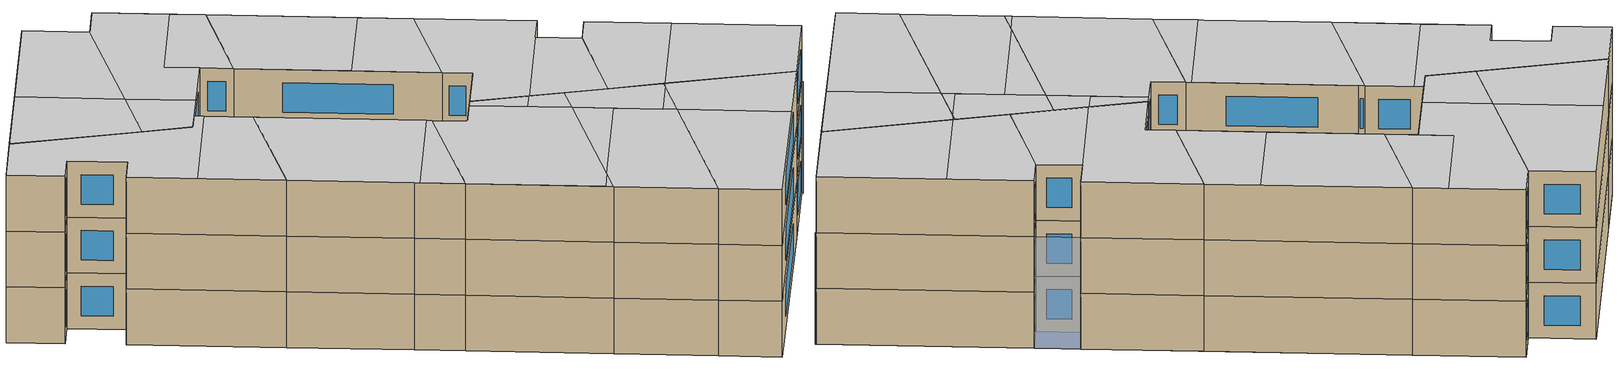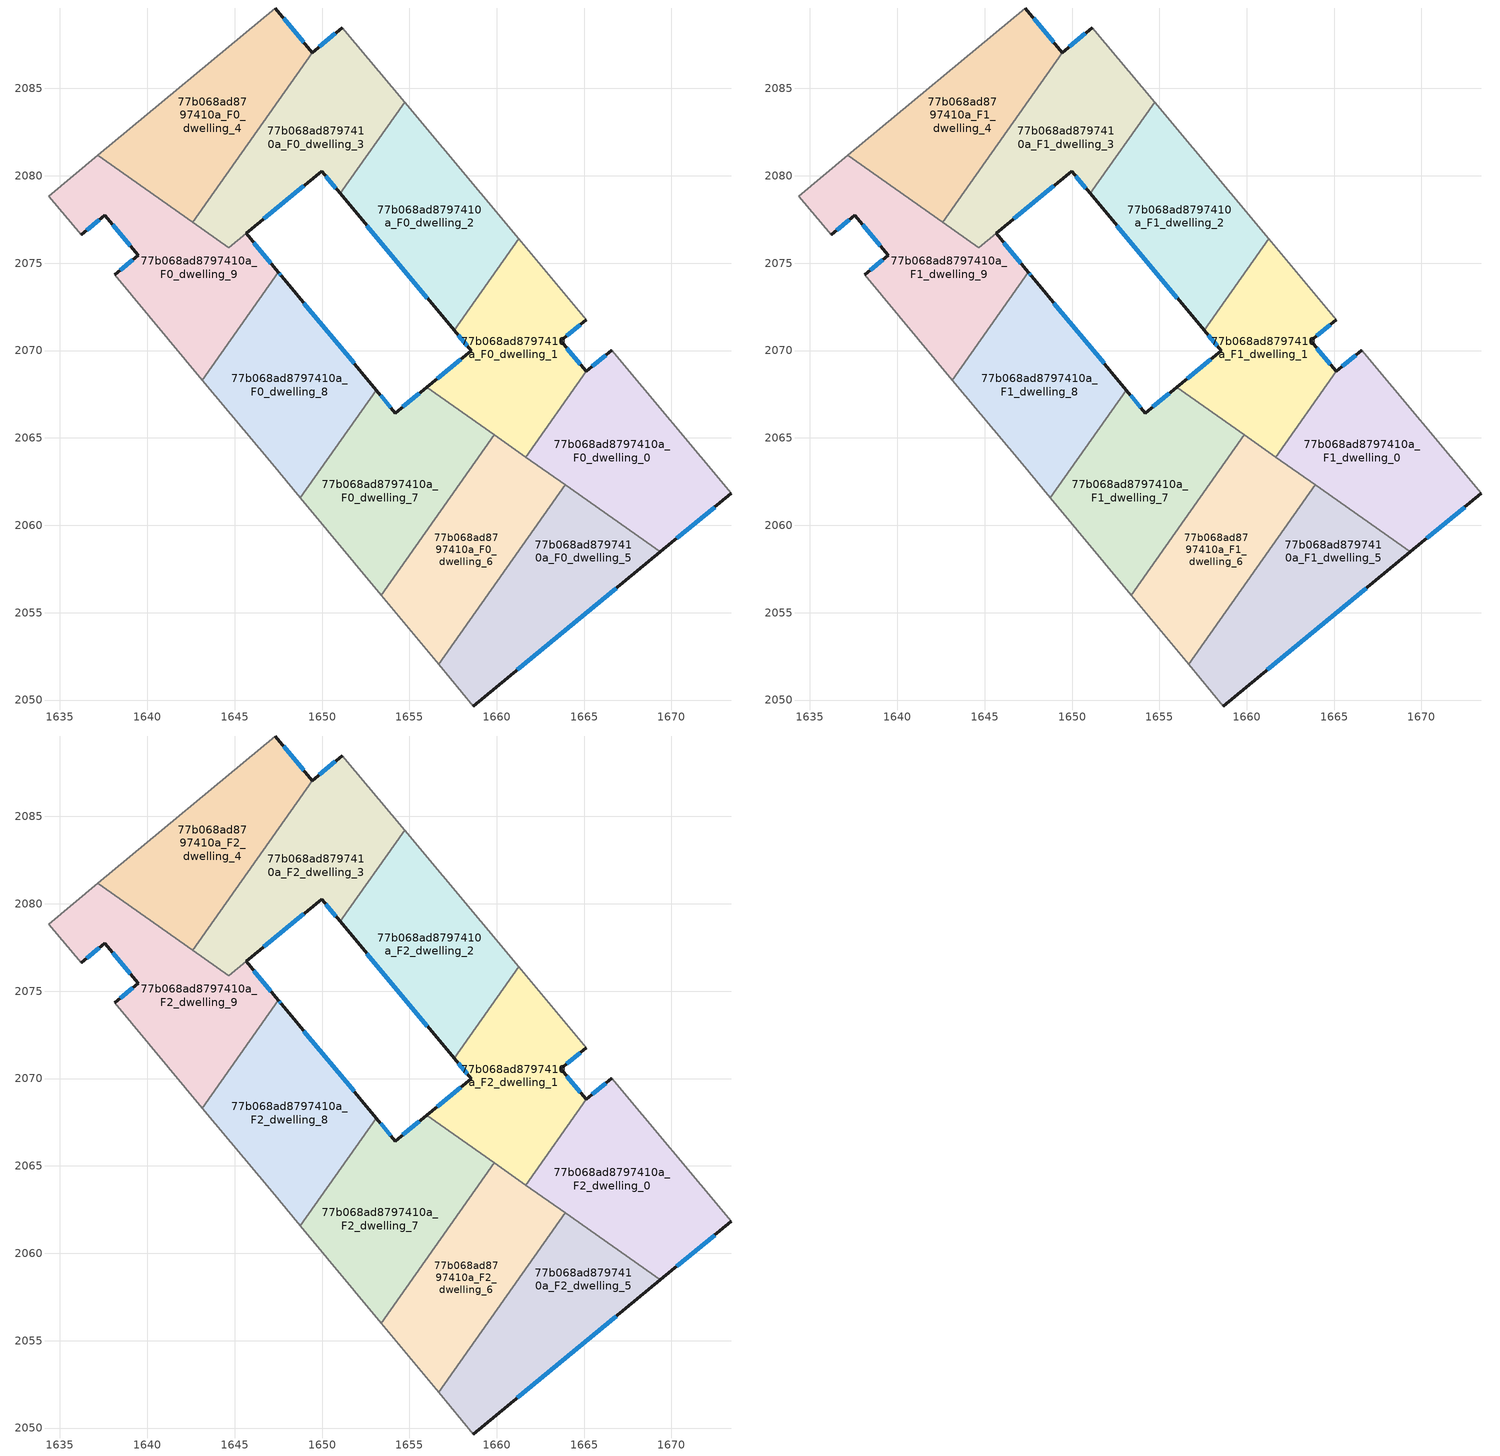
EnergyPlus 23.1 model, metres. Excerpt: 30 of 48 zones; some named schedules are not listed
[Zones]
77b068ad8797410a_F0_dwelling_0
 floor ground (EU_floor_Construction): 1666.59,2070.02 1673.42,2061.83 1669.35,2058.47 1661.66,2063.9 1665.12,2068.8 z0
 wall outside (EU_wall_Construction): 1666.59,2070.02 1665.12,2068.8 / 1669.35,2058.47 1673.42,2061.83 z0:3
 wall to 77b068ad8797410a_F0_dwelling_1 (EU_wall_Construction): 1665.12,2068.8 1661.66,2063.9 z0:3
 wall adiabatic (EU_wall_Construction): 1673.42,2061.83 1666.59,2070.02 z0:3
 wall to 77b068ad8797410a_F0_dwelling_5 (EU_wall_Construction): 1663.91,2062.31 1669.35,2058.47 z0:3
 wall to 77b068ad8797410a_F0_dwelling_6 (EU_wall_Construction): 1661.66,2063.9 1663.91,2062.31 z0:3
 window (EU_Window_Construction): 1666.25,2069.73 1665.47,2069.09 / 1670.31,2059.26 1672.47,2061.04 z0.7:2.3
77b068ad8797410a_F0_dwelling_1
 floor ground (EU_floor_Construction): 1661.26,2076.39 1665.13,2071.77 1663.66,2070.55 1665.12,2068.8 1661.66,2063.9 1655.99,2067.9 1658.53,2070 1657.57,2071.15 z0
 wall outside (EU_wall_Construction): 1657.57,2071.15 1658.53,2070 1655.99,2067.9 / 1665.12,2068.8 1663.66,2070.55 1665.13,2071.77 z0:3
 wall to 77b068ad8797410a_F0_dwelling_2 (EU_wall_Construction): 1661.26,2076.39 1657.57,2071.15 z0:3
 wall adiabatic (EU_wall_Construction): 1665.13,2071.77 1661.26,2076.39 z0:3
 wall to 77b068ad8797410a_F0_dwelling_7 (EU_wall_Construction): 1655.99,2067.9 1659.86,2065.17 z0:3
 wall to 77b068ad8797410a_F0_dwelling_6 (EU_wall_Construction): 1659.86,2065.17 1661.66,2063.9 z0:3
 window (EU_Window_Construction): 1657.93,2069.51 1656.58,2068.39 / 1657.79,2070.88 1658.3,2070.27 / 1664,2070.84 1664.78,2071.48 / 1664.78,2069.21 1664,2070.14 z0.7:2.3
77b068ad8797410a_F0_dwelling_2
 floor ground (EU_floor_Construction): 1654.73,2084.22 1661.26,2076.39 1657.57,2071.15 1651.04,2078.99 z0
 wall outside (EU_wall_Construction): 1651.04,2078.99 1657.57,2071.15 z0:3
 wall to 77b068ad8797410a_F0_dwelling_3 (EU_wall_Construction): 1654.73,2084.22 1651.04,2078.99 z0:3
 wall adiabatic (EU_wall_Construction): 1661.26,2076.39 1654.73,2084.22 z0:3
 window (EU_Window_Construction): 1652.57,2077.15 1656.03,2072.99 z0.7:2.3
77b068ad8797410a_F0_dwelling_3
 floor ground (EU_floor_Construction): 1651.16,2088.49 1654.73,2084.22 1651.04,2078.99 1649.97,2080.28 1644.67,2075.89 1642.6,2077.35 1649.45,2087.05 z0
 wall outside (EU_wall_Construction): 1651.16,2088.49 1649.45,2087.05 / 1645.66,2076.71 1649.97,2080.28 1651.04,2078.99 z0:3
 wall to 77b068ad8797410a_F0_dwelling_4 (EU_wall_Construction): 1649.45,2087.05 1642.6,2077.35 z0:3
 wall adiabatic (EU_wall_Construction): 1654.73,2084.22 1651.16,2088.49 z0:3
 wall to 77b068ad8797410a_F0_dwelling_9 (EU_wall_Construction): 1644.67,2075.89 1645.65,2076.7 / 1642.6,2077.35 1644.66,2075.89 z0:3
 window (EU_Window_Construction): 1650.76,2088.15 1649.85,2087.39 / 1650.22,2079.97 1650.79,2079.29 / 1646.67,2077.54 1648.96,2079.44 z0.7:2.3
77b068ad8797410a_F0_dwelling_4
 floor ground (EU_floor_Construction): 1647.31,2089.6 1649.45,2087.05 1642.6,2077.35 1637.17,2081.18 z0
 wall outside (EU_wall_Construction): 1649.45,2087.05 1647.31,2089.6 z0:3
 wall adiabatic (EU_wall_Construction): 1647.31,2089.6 1637.17,2081.18 z0:3
 wall to 77b068ad8797410a_F0_dwelling_9 (EU_wall_Construction): 1637.17,2081.18 1642.6,2077.35 z0:3
 window (EU_Window_Construction): 1648.95,2087.65 1647.81,2089 z0.7:2.3
77b068ad8797410a_F0_dwelling_5
 floor ground (EU_floor_Construction): 1669.35,2058.47 1658.66,2049.66 1656.67,2052.05 1663.91,2062.31 z0
 wall outside (EU_wall_Construction): 1658.66,2049.66 1669.35,2058.47 z0:3
 wall to 77b068ad8797410a_F0_dwelling_6 (EU_wall_Construction): 1663.91,2062.31 1656.67,2052.05 z0:3
 wall adiabatic (EU_wall_Construction): 1656.67,2052.05 1658.66,2049.66 z0:3
 window (EU_Window_Construction): 1661.17,2051.73 1666.84,2056.4 z0.7:2.3
77b068ad8797410a_F0_dwelling_6
 floor ground (EU_floor_Construction): 1663.91,2062.31 1656.67,2052.05 1653.39,2056 1659.86,2065.17 z0
 wall to 77b068ad8797410a_F0_dwelling_7 (EU_wall_Construction): 1659.86,2065.17 1653.39,2056 z0:3
 wall adiabatic (EU_wall_Construction): 1653.39,2056 1656.67,2052.05 z0:3
77b068ad8797410a_F0_dwelling_7
 floor ground (EU_floor_Construction): 1659.86,2065.17 1653.39,2056 1648.76,2061.58 1653.11,2067.74 1654.2,2066.42 1655.99,2067.9 z0
 wall outside (EU_wall_Construction): 1655.99,2067.9 1654.2,2066.42 1653.11,2067.74 z0:3
 wall adiabatic (EU_wall_Construction): 1648.76,2061.58 1653.39,2056 z0:3
 wall to 77b068ad8797410a_F0_dwelling_8 (EU_wall_Construction): 1653.11,2067.74 1648.76,2061.58 z0:3
 window (EU_Window_Construction): 1653.95,2066.73 1653.37,2067.43 / 1655.57,2067.55 1654.62,2066.77 z0.7:2.3
77b068ad8797410a_F0_dwelling_8
 floor ground (EU_floor_Construction): 1647.69,2074.25 1653.11,2067.74 1648.76,2061.58 1647.16,2063.51 1643.15,2068.31 1647.51,2074.47 z0
 wall outside (EU_wall_Construction): 1653.11,2067.74 1647.69,2074.25 1647.51,2074.47 z0:3
 wall to 77b068ad8797410a_F0_dwelling_9 (EU_wall_Construction): 1647.51,2074.47 1643.15,2068.31 z0:3
 wall adiabatic (EU_wall_Construction): 1643.15,2068.31 1647.16,2063.51 1648.76,2061.58 z0:3
 window (EU_Window_Construction): 1647.65,2074.3 1647.55,2074.42 / 1651.84,2069.27 1648.97,2072.72 z0.7:2.3
77b068ad8797410a_F0_dwelling_9
 floor ground (EU_floor_Construction): 1645.65,2076.7 1647.51,2074.47 1643.15,2068.31 1638.12,2074.33 1639.47,2075.45 1637.56,2077.74 1636.22,2076.61 1634.36,2078.84 1637.17,2081.18 1644.67,2075.89 z0
 wall outside (EU_wall_Construction): 1636.22,2076.61 1637.56,2077.74 1639.47,2075.45 1638.12,2074.33 / 1647.51,2074.47 1645.65,2076.7 z0:3
 wall adiabatic (EU_wall_Construction): 1638.12,2074.33 1643.15,2068.31 / 1637.17,2081.18 1634.36,2078.84 1636.22,2076.61 z0:3
 window (EU_Window_Construction): 1639.15,2075.19 1638.44,2074.59 / 1638.01,2077.2 1639.02,2075.99 / 1636.53,2076.88 1637.25,2077.47 / 1647.07,2075 1646.09,2076.18 z0.7:2.3
77b068ad8797410a_F1_dwelling_0
 floor to 77b068ad8797410a_F0_dwelling_0 (EU_floor_Construction): 1666.59,2070.02 1673.42,2061.83 1669.35,2058.47 1661.66,2063.9 1665.12,2068.8 z3
 wall outside (EU_wall_Construction): 1666.59,2070.02 1665.12,2068.8 / 1669.35,2058.47 1673.42,2061.83 z3:6
 wall to 77b068ad8797410a_F1_dwelling_1 (EU_wall_Construction): 1665.12,2068.8 1661.66,2063.9 z3:6
 wall adiabatic (EU_wall_Construction): 1673.42,2061.83 1666.59,2070.02 z3:6
 wall to 77b068ad8797410a_F1_dwelling_5 (EU_wall_Construction): 1663.91,2062.31 1669.35,2058.47 z3:6
 wall to 77b068ad8797410a_F1_dwelling_6 (EU_wall_Construction): 1661.66,2063.9 1663.91,2062.31 z3:6
 window (EU_Window_Construction): 1666.25,2069.73 1665.47,2069.09 / 1670.31,2059.26 1672.47,2061.04 z3.7:5.3
77b068ad8797410a_F1_dwelling_1
 floor to 77b068ad8797410a_F0_dwelling_1 (EU_floor_Construction): 1661.26,2076.39 1665.13,2071.77 1663.66,2070.55 1665.12,2068.8 1661.66,2063.9 1655.99,2067.9 1658.53,2070 1657.57,2071.15 z3
 wall outside (EU_wall_Construction): 1657.57,2071.15 1658.53,2070 1655.99,2067.9 / 1665.12,2068.8 1663.66,2070.55 1665.13,2071.77 z3:6
 wall to 77b068ad8797410a_F1_dwelling_2 (EU_wall_Construction): 1661.26,2076.39 1657.57,2071.15 z3:6
 wall adiabatic (EU_wall_Construction): 1665.13,2071.77 1661.26,2076.39 z3:6
 wall to 77b068ad8797410a_F1_dwelling_7 (EU_wall_Construction): 1655.99,2067.9 1659.86,2065.17 z3:6
 wall to 77b068ad8797410a_F1_dwelling_6 (EU_wall_Construction): 1659.86,2065.17 1661.66,2063.9 z3:6
 window (EU_Window_Construction): 1657.93,2069.51 1656.58,2068.39 / 1657.79,2070.88 1658.3,2070.27 / 1664,2070.84 1664.78,2071.48 / 1664.78,2069.21 1664,2070.14 z3.7:5.3
77b068ad8797410a_F1_dwelling_2
 floor to 77b068ad8797410a_F0_dwelling_2 (EU_floor_Construction): 1654.73,2084.22 1661.26,2076.39 1657.57,2071.15 1651.04,2078.99 z3
 wall outside (EU_wall_Construction): 1651.04,2078.99 1657.57,2071.15 z3:6
 wall to 77b068ad8797410a_F1_dwelling_3 (EU_wall_Construction): 1654.73,2084.22 1651.04,2078.99 z3:6
 wall adiabatic (EU_wall_Construction): 1661.26,2076.39 1654.73,2084.22 z3:6
 window (EU_Window_Construction): 1652.57,2077.15 1656.03,2072.99 z3.7:5.3
77b068ad8797410a_F1_dwelling_3
 floor to 77b068ad8797410a_F0_dwelling_3 (EU_floor_Construction): 1651.16,2088.49 1654.73,2084.22 1651.04,2078.99 1649.97,2080.28 1644.66,2075.89 1642.6,2077.35 1649.45,2087.05 z3
 wall outside (EU_wall_Construction): 1651.16,2088.49 1649.45,2087.05 / 1645.66,2076.71 1649.97,2080.28 1651.04,2078.99 z3:6
 wall to 77b068ad8797410a_F1_dwelling_4 (EU_wall_Construction): 1649.45,2087.05 1642.6,2077.35 z3:6
 wall adiabatic (EU_wall_Construction): 1654.73,2084.22 1651.16,2088.49 z3:6
 wall to 77b068ad8797410a_F1_dwelling_9 (EU_wall_Construction): 1644.67,2075.89 1645.65,2076.7 / 1642.6,2077.35 1644.66,2075.89 z3:6
 window (EU_Window_Construction): 1650.76,2088.15 1649.85,2087.39 / 1650.22,2079.97 1650.79,2079.29 / 1646.67,2077.54 1648.96,2079.44 z3.7:5.3
77b068ad8797410a_F1_dwelling_4
 floor to 77b068ad8797410a_F0_dwelling_4 (EU_floor_Construction): 1647.31,2089.6 1649.45,2087.05 1642.6,2077.35 1637.17,2081.18 z3
 wall outside (EU_wall_Construction): 1649.45,2087.05 1647.31,2089.6 z3:6
 wall adiabatic (EU_wall_Construction): 1647.31,2089.6 1637.17,2081.18 z3:6
 wall to 77b068ad8797410a_F1_dwelling_9 (EU_wall_Construction): 1637.17,2081.18 1642.6,2077.35 z3:6
 window (EU_Window_Construction): 1648.95,2087.65 1647.81,2089 z3.7:5.3
77b068ad8797410a_F1_dwelling_5
 floor to 77b068ad8797410a_F0_dwelling_5 (EU_floor_Construction): 1669.35,2058.47 1658.66,2049.66 1656.67,2052.05 1663.91,2062.31 z3
 wall outside (EU_wall_Construction): 1658.66,2049.66 1669.35,2058.47 z3:6
 wall to 77b068ad8797410a_F1_dwelling_6 (EU_wall_Construction): 1663.91,2062.31 1656.67,2052.05 z3:6
 wall adiabatic (EU_wall_Construction): 1656.67,2052.05 1658.66,2049.66 z3:6
 window (EU_Window_Construction): 1661.17,2051.73 1666.84,2056.4 z3.7:5.3
77b068ad8797410a_F1_dwelling_6
 floor to 77b068ad8797410a_F0_dwelling_6 (EU_floor_Construction): 1663.91,2062.31 1656.67,2052.05 1653.39,2056 1659.86,2065.17 z3
 wall to 77b068ad8797410a_F1_dwelling_7 (EU_wall_Construction): 1659.86,2065.17 1653.39,2056 z3:6
 wall adiabatic (EU_wall_Construction): 1653.39,2056 1656.67,2052.05 z3:6
77b068ad8797410a_F1_dwelling_7
 floor to 77b068ad8797410a_F0_dwelling_7 (EU_floor_Construction): 1659.86,2065.17 1653.39,2056 1648.76,2061.58 1653.11,2067.74 1654.2,2066.42 1655.99,2067.9 z3
 wall outside (EU_wall_Construction): 1655.99,2067.9 1654.2,2066.42 1653.11,2067.74 z3:6
 wall adiabatic (EU_wall_Construction): 1648.76,2061.58 1653.39,2056 z3:6
 wall to 77b068ad8797410a_F1_dwelling_8 (EU_wall_Construction): 1653.11,2067.74 1648.76,2061.58 z3:6
 window (EU_Window_Construction): 1653.95,2066.73 1653.37,2067.43 / 1655.57,2067.55 1654.62,2066.77 z3.7:5.3
77b068ad8797410a_F1_dwelling_8
 floor to 77b068ad8797410a_F0_dwelling_8 (EU_floor_Construction): 1647.69,2074.25 1653.11,2067.74 1648.76,2061.58 1647.16,2063.51 1643.15,2068.31 1647.51,2074.47 z3
 wall outside (EU_wall_Construction): 1653.11,2067.74 1647.69,2074.25 1647.51,2074.47 z3:6
 wall to 77b068ad8797410a_F1_dwelling_9 (EU_wall_Construction): 1647.51,2074.47 1643.15,2068.31 z3:6
 wall adiabatic (EU_wall_Construction): 1643.15,2068.31 1647.16,2063.51 1648.76,2061.58 z3:6
 window (EU_Window_Construction): 1647.65,2074.3 1647.55,2074.42 / 1651.84,2069.27 1648.97,2072.72 z3.7:5.3
77b068ad8797410a_F1_dwelling_9
 floor to 77b068ad8797410a_F0_dwelling_9 (EU_floor_Construction): 1645.65,2076.7 1647.51,2074.47 1643.15,2068.31 1638.12,2074.33 1639.47,2075.45 1637.56,2077.74 1636.22,2076.61 1634.36,2078.84 1637.17,2081.18 1644.67,2075.89 z3
 wall outside (EU_wall_Construction): 1636.22,2076.61 1637.56,2077.74 1639.47,2075.45 1638.12,2074.33 / 1647.51,2074.47 1645.65,2076.7 z3:6
 wall adiabatic (EU_wall_Construction): 1638.12,2074.33 1643.15,2068.31 / 1637.17,2081.18 1634.36,2078.84 1636.22,2076.61 z3:6
 window (EU_Window_Construction): 1639.15,2075.19 1638.44,2074.59 / 1638.01,2077.2 1639.02,2075.99 / 1636.53,2076.88 1637.25,2077.47 / 1647.07,2075 1646.09,2076.18 z3.7:5.3
77b068ad8797410a_F2_dwelling_0
 floor to 77b068ad8797410a_F1_dwelling_0 (EU_floor_Construction): 1666.59,2070.02 1673.42,2061.83 1669.35,2058.47 1661.66,2063.9 1665.12,2068.8 z6
 wall outside (EU_wall_Construction): 1666.59,2070.02 1665.12,2068.8 / 1669.35,2058.47 1673.42,2061.83 z6:9
 wall to 77b068ad8797410a_F2_dwelling_1 (EU_wall_Construction): 1665.12,2068.8 1661.66,2063.9 z6:9
 wall adiabatic (EU_wall_Construction): 1673.42,2061.83 1666.59,2070.02 z6:9
 wall to 77b068ad8797410a_F2_dwelling_5 (EU_wall_Construction): 1663.91,2062.31 1669.35,2058.47 z6:9
 wall to 77b068ad8797410a_F2_dwelling_6 (EU_wall_Construction): 1661.66,2063.9 1663.91,2062.31 z6:9
 window (EU_Window_Construction): 1666.25,2069.73 1665.47,2069.09 / 1670.31,2059.26 1672.47,2061.04 z6.7:8.3
 ceiling to 77b068ad8797410a_F3_dwelling_0 (EU_floor_Construction): 1673.42,2061.83 1669.34,2066.72 1663.99,2062.26 1669.35,2058.47 z9
 ceiling to 77b068ad8797410a_F3_dwelling_1 (EU_floor_Construction): 1669.34,2066.72 1666.59,2070.02 1665.12,2068.8 1661.66,2063.9 1663.99,2062.26 z9
77b068ad8797410a_F2_dwelling_1
 floor to 77b068ad8797410a_F1_dwelling_1 (EU_floor_Construction): 1661.26,2076.39 1665.13,2071.77 1663.66,2070.55 1665.12,2068.8 1661.66,2063.9 1655.99,2067.9 1658.53,2070 1657.57,2071.15 z6
 wall outside (EU_wall_Construction): 1657.57,2071.15 1658.53,2070 1655.99,2067.9 / 1665.12,2068.8 1663.66,2070.55 1665.13,2071.77 z6:9
 wall to 77b068ad8797410a_F2_dwelling_2 (EU_wall_Construction): 1661.26,2076.39 1657.57,2071.15 z6:9
 wall adiabatic (EU_wall_Construction): 1665.13,2071.77 1661.26,2076.39 z6:9
 wall to 77b068ad8797410a_F2_dwelling_7 (EU_wall_Construction): 1655.99,2067.9 1659.86,2065.17 z6:9
 wall to 77b068ad8797410a_F2_dwelling_6 (EU_wall_Construction): 1659.86,2065.17 1661.66,2063.9 z6:9
 window (EU_Window_Construction): 1657.93,2069.51 1656.58,2068.39 / 1657.79,2070.88 1658.3,2070.27 / 1664,2070.84 1664.78,2071.48 / 1664.78,2069.21 1664,2070.14 z6.7:8.3
 ceiling to 77b068ad8797410a_F3_dwelling_2 (EU_floor_Construction): 1663.66,2070.55 1665.13,2071.77 1661.26,2076.39 1657.57,2071.15 1658.53,2070 1655.99,2067.9 1658.42,2066.19 z9
 ceiling to 77b068ad8797410a_F3_dwelling_1 (EU_floor_Construction): 1661.66,2063.9 1665.12,2068.8 1663.66,2070.55 1658.42,2066.19 z9
77b068ad8797410a_F2_dwelling_2
 floor to 77b068ad8797410a_F1_dwelling_2 (EU_floor_Construction): 1654.73,2084.22 1661.26,2076.39 1657.57,2071.15 1651.04,2078.99 z6
 wall outside (EU_wall_Construction): 1651.04,2078.99 1657.57,2071.15 z6:9
 wall to 77b068ad8797410a_F2_dwelling_3 (EU_wall_Construction): 1654.73,2084.22 1651.04,2078.99 z6:9
 wall adiabatic (EU_wall_Construction): 1661.26,2076.39 1654.73,2084.22 z6:9
 window (EU_Window_Construction): 1652.57,2077.15 1656.03,2072.99 z6.7:8.3
 ceiling adiabatic (EU_roof_Construction): 1659.48,2078.53 1654.73,2084.22 1651.04,2078.99 1654.73,2074.57 z9
 ceiling to 77b068ad8797410a_F3_dwelling_2 (EU_floor_Construction): 1657.57,2071.15 1661.26,2076.39 1659.48,2078.53 1654.73,2074.57 z9
77b068ad8797410a_F2_dwelling_3
 floor to 77b068ad8797410a_F1_dwelling_3 (EU_floor_Construction): 1651.16,2088.49 1654.73,2084.22 1651.04,2078.99 1649.97,2080.28 1644.66,2075.89 1642.6,2077.35 1649.45,2087.05 z6
 wall outside (EU_wall_Construction): 1651.16,2088.49 1649.45,2087.05 / 1645.66,2076.71 1649.97,2080.28 1651.04,2078.99 z6:9
 wall to 77b068ad8797410a_F2_dwelling_4 (EU_wall_Construction): 1649.45,2087.05 1642.6,2077.35 z6:9
 wall adiabatic (EU_wall_Construction): 1654.73,2084.22 1651.16,2088.49 z6:9
 wall to 77b068ad8797410a_F2_dwelling_9 (EU_wall_Construction): 1644.67,2075.89 1645.65,2076.7 / 1642.6,2077.35 1644.66,2075.89 z6:9
 window (EU_Window_Construction): 1650.76,2088.15 1649.85,2087.39 / 1650.22,2079.97 1650.79,2079.29 / 1646.67,2077.54 1648.96,2079.44 z6.7:8.3
 ceiling to 77b068ad8797410a_F3_dwelling_4 (EU_floor_Construction): 1649.97,2080.28 1648.85,2081.62 1653.59,2085.58 1651.16,2088.49 1649.45,2087.05 1644.84,2080.52 1647.06,2077.87 z9
 ceiling adiabatic (EU_roof_Construction): 1651.04,2078.99 1654.73,2084.22 1653.6,2085.57 1648.85,2081.62 z9
 ceiling to 77b068ad8797410a_F3_dwelling_8 (EU_floor_Construction): 1647.06,2077.87 1644.84,2080.52 1642.6,2077.35 1644.66,2075.89 z9
77b068ad8797410a_F2_dwelling_4
 floor to 77b068ad8797410a_F1_dwelling_4 (EU_floor_Construction): 1647.31,2089.6 1649.45,2087.05 1642.6,2077.35 1637.17,2081.18 z6
 wall outside (EU_wall_Construction): 1649.45,2087.05 1647.31,2089.6 z6:9
 wall adiabatic (EU_wall_Construction): 1647.31,2089.6 1637.17,2081.18 z6:9
 wall to 77b068ad8797410a_F2_dwelling_9 (EU_wall_Construction): 1637.17,2081.18 1642.6,2077.35 z6:9
 window (EU_Window_Construction): 1648.95,2087.65 1647.81,2089 z6.7:8.3
 ceiling to 77b068ad8797410a_F3_dwelling_8 (EU_floor_Construction): 1642.6,2077.35 1644.84,2080.52 1641.38,2084.68 1637.17,2081.18 z9
 ceiling to 77b068ad8797410a_F3_dwelling_4 (EU_floor_Construction): 1644.84,2080.52 1649.45,2087.05 1647.31,2089.6 1641.38,2084.68 z9
77b068ad8797410a_F2_dwelling_5
 floor to 77b068ad8797410a_F1_dwelling_5 (EU_floor_Construction): 1669.35,2058.47 1658.66,2049.66 1656.67,2052.05 1663.91,2062.31 z6
 wall outside (EU_wall_Construction): 1658.66,2049.66 1669.35,2058.47 z6:9
 wall to 77b068ad8797410a_F2_dwelling_6 (EU_wall_Construction): 1663.91,2062.31 1656.67,2052.05 z6:9
 wall adiabatic (EU_wall_Construction): 1656.67,2052.05 1658.66,2049.66 z6:9
 window (EU_Window_Construction): 1661.17,2051.73 1666.84,2056.4 z6.7:8.3
 ceiling to 77b068ad8797410a_F3_dwelling_5 (EU_floor_Construction): 1665.71,2055.47 1662.12,2059.78 1656.67,2052.06 1658.66,2049.66 z9
 ceiling to 77b068ad8797410a_F3_dwelling_0 (EU_floor_Construction): 1669.35,2058.47 1663.99,2062.26 1663.7,2062.02 1662.12,2059.78 1665.71,2055.47 z9
 ceiling to 77b068ad8797410a_F3_dwelling_1 (EU_floor_Construction): 1663.99,2062.26 1663.91,2062.31 1663.7,2062.02 z9
77b068ad8797410a_F2_dwelling_6
 floor to 77b068ad8797410a_F1_dwelling_6 (EU_floor_Construction): 1663.91,2062.31 1656.67,2052.05 1653.39,2056 1659.86,2065.17 z6
 wall to 77b068ad8797410a_F2_dwelling_7 (EU_wall_Construction): 1659.86,2065.17 1653.39,2056 z6:9
 wall adiabatic (EU_wall_Construction): 1653.39,2056 1656.67,2052.05 z6:9
 ceiling to 77b068ad8797410a_F3_dwelling_1 (EU_floor_Construction): 1663.7,2062.02 1663.91,2062.31 1659.86,2065.17 1658.84,2063.72 1661.67,2060.33 z9
 ceiling to 77b068ad8797410a_F3_dwelling_5 (EU_floor_Construction): 1656.67,2052.06 1662.12,2059.78 1660.14,2062.16 1654.3,2057.29 1653.39,2056 z9
 ceiling to 77b068ad8797410a_F3_dwelling_6 (EU_floor_Construction): 1660.14,2062.16 1658.84,2063.72 1654.3,2057.29 z9
 ceiling to 77b068ad8797410a_F3_dwelling_0 (EU_floor_Construction): 1662.12,2059.78 1663.7,2062.02 1661.67,2060.33 z9
77b068ad8797410a_F2_dwelling_7
 floor to 77b068ad8797410a_F1_dwelling_7 (EU_floor_Construction): 1659.86,2065.17 1653.39,2056 1648.76,2061.58 1653.11,2067.74 1654.2,2066.42 1655.99,2067.9 z6
 wall outside (EU_wall_Construction): 1655.99,2067.9 1654.2,2066.42 1653.11,2067.74 z6:9
 wall adiabatic (EU_wall_Construction): 1648.76,2061.58 1653.39,2056 z6:9
 wall to 77b068ad8797410a_F2_dwelling_8 (EU_wall_Construction): 1653.11,2067.74 1648.76,2061.58 z6:9
 window (EU_Window_Construction): 1653.95,2066.73 1653.37,2067.43 / 1655.57,2067.55 1654.62,2066.77 z6.7:8.3
 ceiling to 77b068ad8797410a_F3_dwelling_6 (EU_floor_Construction): 1654.3,2057.29 1658.84,2063.72 1655.62,2067.59 1654.2,2066.42 1653.11,2067.74 1648.76,2061.58 1653.13,2056.32 z9
 ceiling to 77b068ad8797410a_F3_dwelling_5 (EU_floor_Construction): 1653.39,2056 1654.3,2057.29 1653.13,2056.32 z9
 ceiling to 77b068ad8797410a_F3_dwelling_1 (EU_floor_Construction): 1658.84,2063.72 1659.86,2065.17 1658.42,2066.19 1657.46,2065.38 z9
 ceiling adiabatic (EU_roof_Construction): 1658.42,2066.19 1655.99,2067.9 1654.2,2066.42 1655.62,2067.59 1657.46,2065.38 z9
77b068ad8797410a_F2_dwelling_8
 floor to 77b068ad8797410a_F1_dwelling_8 (EU_floor_Construction): 1647.69,2074.25 1653.11,2067.74 1648.76,2061.58 1647.16,2063.51 1643.15,2068.31 1647.51,2074.47 z6
 wall outside (EU_wall_Construction): 1653.11,2067.74 1647.69,2074.25 1647.51,2074.47 z6:9
 wall to 77b068ad8797410a_F2_dwelling_9 (EU_wall_Construction): 1647.51,2074.47 1643.15,2068.31 z6:9
 wall adiabatic (EU_wall_Construction): 1643.15,2068.31 1647.16,2063.51 1648.76,2061.58 z6:9
 window (EU_Window_Construction): 1647.65,2074.3 1647.55,2074.42 / 1651.84,2069.27 1648.97,2072.72 z6.7:8.3
 ceiling to 77b068ad8797410a_F3_dwelling_7 (EU_floor_Construction): 1652.91,2067.97 1647.57,2074.39 1647.51,2074.47 1643.15,2068.31 1647.16,2063.51 1647.32,2063.32 z9
 ceiling to 77b068ad8797410a_F3_dwelling_6 (EU_floor_Construction): 1648.76,2061.58 1653.11,2067.74 1652.91,2067.97 1647.32,2063.32 z9
77b068ad8797410a_F2_dwelling_9
 floor to 77b068ad8797410a_F1_dwelling_9 (EU_floor_Construction): 1645.65,2076.7 1647.51,2074.47 1643.15,2068.31 1638.12,2074.33 1639.47,2075.45 1637.56,2077.74 1636.22,2076.61 1634.36,2078.84 1637.17,2081.18 1644.67,2075.89 z6
 wall outside (EU_wall_Construction): 1636.22,2076.61 1637.56,2077.74 1639.47,2075.45 1638.12,2074.33 / 1647.51,2074.47 1645.65,2076.7 z6:9
 wall adiabatic (EU_wall_Construction): 1638.12,2074.33 1643.15,2068.31 / 1637.17,2081.18 1634.36,2078.84 1636.22,2076.61 z6:9
 window (EU_Window_Construction): 1639.15,2075.19 1638.44,2074.59 / 1638.01,2077.2 1639.02,2075.99 / 1636.53,2076.88 1637.25,2077.47 / 1647.07,2075 1646.09,2076.18 z6.7:8.3
 ceiling to 77b068ad8797410a_F3_dwelling_8 (EU_floor_Construction): 1644.67,2075.89 1637.17,2081.18 1634.36,2078.84 1636.22,2076.61 1637.56,2077.74 1639.47,2075.45 1638.12,2074.33 1640.35,2071.66 1645.96,2076.33 1645.65,2076.7 z9
 ceiling to 77b068ad8797410a_F3_dwelling_7 (EU_floor_Construction): 1643.15,2068.31 1647.51,2074.47 1645.96,2076.33 1640.35,2071.66 z9
shading: 1673.46,2061.79 1651.17,2088.48 z0:6
[Building]
EU S2 Campaign: North Axis=0; Terrain=City; Solar Distribution=FullExterior
[Site:Location]
Budapest.Ferenc.Liszt.Intl.AP: Latitude=47.437; Longitude=19.256; Time Zone=1; Elevation=185
[SizingPeriod:WeatherFileDays]
AnnualSizingPeriod: Begin Month=1; Begin Day of Month=1; End Month=12; End Day of Month=31; Day of Week for Start Day=Monday; Use Weather File Daylight Saving Period=No; Use Weather File Rain and Snow Indicators=No
[MATERIAL]
EU_InternalMass_Material: Roughness=MediumRough; Thickness=0.1; Conductivity=1; Density=1800; Specific Heat=900; Thermal Absorptance=0.9; Solar Absorptance=0.7; Visible Absorptance=0.7
[MATERIAL:NOMASS] Roughness=MediumRough; Thermal Absorptance=0.9; Solar Absorptance=0.7; Visible Absorptance=0.7
Name | Thermal Resistance
EU_wall_NoMass | 0.832559
EU_roof_NoMass | 1.39638
EU_floor_NoMass | 0.872794
[WINDOWMATERIAL:SIMPLEGLAZINGSYSTEM]
EU_Window_SimpleGlazing: UFactor=2.79869; Solar Heat Gain Coefficient=0.75; Visible Transmittance=0.75
[CONSTRUCTION]
EU_wall_Construction: EU_wall_NoMass
EU_roof_Construction: EU_roof_NoMass
EU_floor_Construction: EU_floor_NoMass
EU_Window_Construction: EU_Window_SimpleGlazing
EU_InternalMass_Construction: EU_InternalMass_Material
[ZONE] Type=1; Multiplier=1; Ceiling Height=autocalculate; Floor Area=autocalculate; Part of Total Floor Area=Yes
Name | Volume
77b068ad8797410a_F0_dwelling_0; 77b068ad8797410a_F1_dwelling_0; 77b068ad8797410a_F2_dwelling_0 | 199.704
77b068ad8797410a_F0_dwelling_1; 77b068ad8797410a_F1_dwelling_1; 77b068ad8797410a_F2_dwelling_1 | 180.655
77b068ad8797410a_F0_dwelling_2; 77b068ad8797410a_F1_dwelling_2; 77b068ad8797410a_F2_dwelling_2 | 189.259
77b068ad8797410a_F0_dwelling_3 | 187.934
77b068ad8797410a_F1_dwelling_3; 77b068ad8797410a_F2_dwelling_3 | 187.883
77b068ad8797410a_F0_dwelling_4; 77b068ad8797410a_F1_dwelling_4; 77b068ad8797410a_F2_dwelling_4 | 184.247
77b068ad8797410a_F0_dwelling_5; 77b068ad8797410a_F1_dwelling_5; 77b068ad8797410a_F2_dwelling_5 | 190.166
77b068ad8797410a_F0_dwelling_6; 77b068ad8797410a_F1_dwelling_6; 77b068ad8797410a_F2_dwelling_6 | 176.686
77b068ad8797410a_F0_dwelling_7; 77b068ad8797410a_F1_dwelling_7; 77b068ad8797410a_F2_dwelling_7 | 203.625
77b068ad8797410a_F0_dwelling_8; 77b068ad8797410a_F1_dwelling_8; 77b068ad8797410a_F2_dwelling_8 | 191.455
77b068ad8797410a_F0_dwelling_9; 77b068ad8797410a_F1_dwelling_9; 77b068ad8797410a_F2_dwelling_9 | 197.966
[INTERNALMASS] Construction=EU_InternalMass_Construction
Name | Zone or ZoneList | Surface Area
77b068ad8797410a_F0_dwelling_0_EU_InternalMass | 77b068ad8797410a_F0_dwelling_0 | 66.5677
77b068ad8797410a_F0_dwelling_1_EU_InternalMass | 77b068ad8797410a_F0_dwelling_1 | 60.2184
77b068ad8797410a_F0_dwelling_2_EU_InternalMass | 77b068ad8797410a_F0_dwelling_2 | 63.0863
77b068ad8797410a_F0_dwelling_3_EU_InternalMass | 77b068ad8797410a_F0_dwelling_3 | 62.6422
77b068ad8797410a_F0_dwelling_4_EU_InternalMass | 77b068ad8797410a_F0_dwelling_4 | 61.4157
77b068ad8797410a_F0_dwelling_5_EU_InternalMass | 77b068ad8797410a_F0_dwelling_5 | 63.3887
77b068ad8797410a_F0_dwelling_6_EU_InternalMass | 77b068ad8797410a_F0_dwelling_6 | 58.8953
77b068ad8797410a_F0_dwelling_7_EU_InternalMass | 77b068ad8797410a_F0_dwelling_7 | 67.8748
77b068ad8797410a_F0_dwelling_8_EU_InternalMass | 77b068ad8797410a_F0_dwelling_8 | 63.8186
77b068ad8797410a_F0_dwelling_9_EU_InternalMass | 77b068ad8797410a_F0_dwelling_9 | 65.9884
77b068ad8797410a_F1_dwelling_0_EU_InternalMass | 77b068ad8797410a_F1_dwelling_0 | 66.5677
77b068ad8797410a_F1_dwelling_1_EU_InternalMass | 77b068ad8797410a_F1_dwelling_1 | 60.2184
77b068ad8797410a_F1_dwelling_2_EU_InternalMass | 77b068ad8797410a_F1_dwelling_2 | 63.0863
77b068ad8797410a_F1_dwelling_3_EU_InternalMass | 77b068ad8797410a_F1_dwelling_3 | 62.6422
77b068ad8797410a_F1_dwelling_4_EU_InternalMass | 77b068ad8797410a_F1_dwelling_4 | 61.4157
77b068ad8797410a_F1_dwelling_5_EU_InternalMass | 77b068ad8797410a_F1_dwelling_5 | 63.3887
77b068ad8797410a_F1_dwelling_6_EU_InternalMass | 77b068ad8797410a_F1_dwelling_6 | 58.8953
77b068ad8797410a_F1_dwelling_7_EU_InternalMass | 77b068ad8797410a_F1_dwelling_7 | 67.8748
77b068ad8797410a_F1_dwelling_8_EU_InternalMass | 77b068ad8797410a_F1_dwelling_8 | 63.8186
77b068ad8797410a_F1_dwelling_9_EU_InternalMass | 77b068ad8797410a_F1_dwelling_9 | 65.9884
77b068ad8797410a_F2_dwelling_0_EU_InternalMass | 77b068ad8797410a_F2_dwelling_0 | 66.5677
77b068ad8797410a_F2_dwelling_1_EU_InternalMass | 77b068ad8797410a_F2_dwelling_1 | 60.2184
77b068ad8797410a_F2_dwelling_2_EU_InternalMass | 77b068ad8797410a_F2_dwelling_2 | 63.0863
77b068ad8797410a_F2_dwelling_3_EU_InternalMass | 77b068ad8797410a_F2_dwelling_3 | 62.6422
77b068ad8797410a_F2_dwelling_4_EU_InternalMass | 77b068ad8797410a_F2_dwelling_4 | 61.4157
77b068ad8797410a_F2_dwelling_5_EU_InternalMass | 77b068ad8797410a_F2_dwelling_5 | 63.3887
77b068ad8797410a_F2_dwelling_6_EU_InternalMass | 77b068ad8797410a_F2_dwelling_6 | 58.8953
77b068ad8797410a_F2_dwelling_7_EU_InternalMass | 77b068ad8797410a_F2_dwelling_7 | 67.8748
77b068ad8797410a_F2_dwelling_8_EU_InternalMass | 77b068ad8797410a_F2_dwelling_8 | 63.8186
77b068ad8797410a_F2_dwelling_9_EU_InternalMass | 77b068ad8797410a_F2_dwelling_9 | 65.9884
[OTHEREQUIPMENT] Fuel Type=Electricity; Design Level Calculation Method=Watts/Area; Power per Zone Floor Area=1; Fraction Latent=0; Fraction Radiant=0; Fraction Lost=0; Carbon Dioxide Generation Rate=0; EndUse Subcategory=EU_Step8_InternalGains
Name | Zone or ZoneList or Space or SpaceList | Schedule
EU_Step8_InternalGain_77b068ad8797410a_F0_dwelling_0_f000 | 77b068ad8797410a_F0_dwelling_0 | EU_Step8_GainSchedule_77b068ad8797410a_F0_dwelling_0_f000
EU_Step8_InternalGain_77b068ad8797410a_F0_dwelling_1_f000 | 77b068ad8797410a_F0_dwelling_1 | EU_Step8_GainSchedule_77b068ad8797410a_F0_dwelling_1_f000
EU_Step8_InternalGain_77b068ad8797410a_F0_dwelling_2_f000 | 77b068ad8797410a_F0_dwelling_2 | EU_Step8_GainSchedule_77b068ad8797410a_F0_dwelling_2_f000
EU_Step8_InternalGain_77b068ad8797410a_F0_dwelling_3_f000 | 77b068ad8797410a_F0_dwelling_3 | EU_Step8_GainSchedule_77b068ad8797410a_F0_dwelling_3_f000
EU_Step8_InternalGain_77b068ad8797410a_F0_dwelling_4_f000 | 77b068ad8797410a_F0_dwelling_4 | EU_Step8_GainSchedule_77b068ad8797410a_F0_dwelling_4_f000
EU_Step8_InternalGain_77b068ad8797410a_F0_dwelling_5_f000 | 77b068ad8797410a_F0_dwelling_5 | EU_Step8_GainSchedule_77b068ad8797410a_F0_dwelling_5_f000
EU_Step8_InternalGain_77b068ad8797410a_F0_dwelling_6_f000 | 77b068ad8797410a_F0_dwelling_6 | EU_Step8_GainSchedule_77b068ad8797410a_F0_dwelling_6_f000
EU_Step8_InternalGain_77b068ad8797410a_F0_dwelling_7_f000 | 77b068ad8797410a_F0_dwelling_7 | EU_Step8_GainSchedule_77b068ad8797410a_F0_dwelling_7_f000
EU_Step8_InternalGain_77b068ad8797410a_F0_dwelling_8_f000 | 77b068ad8797410a_F0_dwelling_8 | EU_Step8_GainSchedule_77b068ad8797410a_F0_dwelling_8_f000
EU_Step8_InternalGain_77b068ad8797410a_F0_dwelling_9_f000 | 77b068ad8797410a_F0_dwelling_9 | EU_Step8_GainSchedule_77b068ad8797410a_F0_dwelling_9_f000
EU_Step8_InternalGain_77b068ad8797410a_F1_dwelling_0_f000 | 77b068ad8797410a_F1_dwelling_0 | EU_Step8_GainSchedule_77b068ad8797410a_F1_dwelling_0_f000
EU_Step8_InternalGain_77b068ad8797410a_F1_dwelling_1_f000 | 77b068ad8797410a_F1_dwelling_1 | EU_Step8_GainSchedule_77b068ad8797410a_F1_dwelling_1_f000
EU_Step8_InternalGain_77b068ad8797410a_F1_dwelling_2_f000 | 77b068ad8797410a_F1_dwelling_2 | EU_Step8_GainSchedule_77b068ad8797410a_F1_dwelling_2_f000
EU_Step8_InternalGain_77b068ad8797410a_F1_dwelling_3_f000 | 77b068ad8797410a_F1_dwelling_3 | EU_Step8_GainSchedule_77b068ad8797410a_F1_dwelling_3_f000
EU_Step8_InternalGain_77b068ad8797410a_F1_dwelling_4_f000 | 77b068ad8797410a_F1_dwelling_4 | EU_Step8_GainSchedule_77b068ad8797410a_F1_dwelling_4_f000
EU_Step8_InternalGain_77b068ad8797410a_F1_dwelling_5_f000 | 77b068ad8797410a_F1_dwelling_5 | EU_Step8_GainSchedule_77b068ad8797410a_F1_dwelling_5_f000
EU_Step8_InternalGain_77b068ad8797410a_F1_dwelling_6_f000 | 77b068ad8797410a_F1_dwelling_6 | EU_Step8_GainSchedule_77b068ad8797410a_F1_dwelling_6_f000
EU_Step8_InternalGain_77b068ad8797410a_F1_dwelling_7_f000 | 77b068ad8797410a_F1_dwelling_7 | EU_Step8_GainSchedule_77b068ad8797410a_F1_dwelling_7_f000
EU_Step8_InternalGain_77b068ad8797410a_F1_dwelling_8_f000 | 77b068ad8797410a_F1_dwelling_8 | EU_Step8_GainSchedule_77b068ad8797410a_F1_dwelling_8_f000
EU_Step8_InternalGain_77b068ad8797410a_F1_dwelling_9_f000 | 77b068ad8797410a_F1_dwelling_9 | EU_Step8_GainSchedule_77b068ad8797410a_F1_dwelling_9_f000
EU_Step8_InternalGain_77b068ad8797410a_F2_dwelling_0_f000 | 77b068ad8797410a_F2_dwelling_0 | EU_Step8_GainSchedule_77b068ad8797410a_F2_dwelling_0_f000
EU_Step8_InternalGain_77b068ad8797410a_F2_dwelling_1_f000 | 77b068ad8797410a_F2_dwelling_1 | EU_Step8_GainSchedule_77b068ad8797410a_F2_dwelling_1_f000
EU_Step8_InternalGain_77b068ad8797410a_F2_dwelling_2_f000 | 77b068ad8797410a_F2_dwelling_2 | EU_Step8_GainSchedule_77b068ad8797410a_F2_dwelling_2_f000
EU_Step8_InternalGain_77b068ad8797410a_F2_dwelling_3_f000 | 77b068ad8797410a_F2_dwelling_3 | EU_Step8_GainSchedule_77b068ad8797410a_F2_dwelling_3_f000
EU_Step8_InternalGain_77b068ad8797410a_F2_dwelling_4_f000 | 77b068ad8797410a_F2_dwelling_4 | EU_Step8_GainSchedule_77b068ad8797410a_F2_dwelling_4_f000
EU_Step8_InternalGain_77b068ad8797410a_F2_dwelling_5_f000 | 77b068ad8797410a_F2_dwelling_5 | EU_Step8_GainSchedule_77b068ad8797410a_F2_dwelling_5_f000
EU_Step8_InternalGain_77b068ad8797410a_F2_dwelling_6_f000 | 77b068ad8797410a_F2_dwelling_6 | EU_Step8_GainSchedule_77b068ad8797410a_F2_dwelling_6_f000
EU_Step8_InternalGain_77b068ad8797410a_F2_dwelling_7_f000 | 77b068ad8797410a_F2_dwelling_7 | EU_Step8_GainSchedule_77b068ad8797410a_F2_dwelling_7_f000
EU_Step8_InternalGain_77b068ad8797410a_F2_dwelling_8_f000 | 77b068ad8797410a_F2_dwelling_8 | EU_Step8_GainSchedule_77b068ad8797410a_F2_dwelling_8_f000
EU_Step8_InternalGain_77b068ad8797410a_F2_dwelling_9_f000 | 77b068ad8797410a_F2_dwelling_9 | EU_Step8_GainSchedule_77b068ad8797410a_F2_dwelling_9_f000
[ZONEVENTILATION:DESIGNFLOWRATE] Schedule=EU_AlwaysOn; Design Flow Rate Calculation Method=AirChanges/Hour; Air Changes per Hour=0.475469; Ventilation Type=Natural; Fan Pressure Rise=0; Fan Total Efficiency=1; Constant Term Coefficient=1; Temperature Term Coefficient=0; Velocity Term Coefficient=0; Velocity Squared Term Coefficient=0; Minimum Indoor Temperature=-100; Maximum Indoor Temperature=100; Delta Temperature=-100; Minimum Outdoor Temperature=-100; Maximum Outdoor Temperature=100; Maximum Wind Speed=40
Name | Zone or ZoneList or Space or SpaceList
EU_ConstantAir_77b068ad8797410a_F0_dwelling_0 | 77b068ad8797410a_F0_dwelling_0
EU_ConstantAir_77b068ad8797410a_F0_dwelling_1 | 77b068ad8797410a_F0_dwelling_1
EU_ConstantAir_77b068ad8797410a_F0_dwelling_2 | 77b068ad8797410a_F0_dwelling_2
EU_ConstantAir_77b068ad8797410a_F0_dwelling_3 | 77b068ad8797410a_F0_dwelling_3
EU_ConstantAir_77b068ad8797410a_F0_dwelling_4 | 77b068ad8797410a_F0_dwelling_4
EU_ConstantAir_77b068ad8797410a_F0_dwelling_5 | 77b068ad8797410a_F0_dwelling_5
EU_ConstantAir_77b068ad8797410a_F0_dwelling_6 | 77b068ad8797410a_F0_dwelling_6
EU_ConstantAir_77b068ad8797410a_F0_dwelling_7 | 77b068ad8797410a_F0_dwelling_7
EU_ConstantAir_77b068ad8797410a_F0_dwelling_8 | 77b068ad8797410a_F0_dwelling_8
EU_ConstantAir_77b068ad8797410a_F0_dwelling_9 | 77b068ad8797410a_F0_dwelling_9
EU_ConstantAir_77b068ad8797410a_F1_dwelling_0 | 77b068ad8797410a_F1_dwelling_0
EU_ConstantAir_77b068ad8797410a_F1_dwelling_1 | 77b068ad8797410a_F1_dwelling_1
EU_ConstantAir_77b068ad8797410a_F1_dwelling_2 | 77b068ad8797410a_F1_dwelling_2
EU_ConstantAir_77b068ad8797410a_F1_dwelling_3 | 77b068ad8797410a_F1_dwelling_3
EU_ConstantAir_77b068ad8797410a_F1_dwelling_4 | 77b068ad8797410a_F1_dwelling_4
EU_ConstantAir_77b068ad8797410a_F1_dwelling_5 | 77b068ad8797410a_F1_dwelling_5
EU_ConstantAir_77b068ad8797410a_F1_dwelling_6 | 77b068ad8797410a_F1_dwelling_6
EU_ConstantAir_77b068ad8797410a_F1_dwelling_7 | 77b068ad8797410a_F1_dwelling_7
EU_ConstantAir_77b068ad8797410a_F1_dwelling_8 | 77b068ad8797410a_F1_dwelling_8
EU_ConstantAir_77b068ad8797410a_F1_dwelling_9 | 77b068ad8797410a_F1_dwelling_9
EU_ConstantAir_77b068ad8797410a_F2_dwelling_0 | 77b068ad8797410a_F2_dwelling_0
EU_ConstantAir_77b068ad8797410a_F2_dwelling_1 | 77b068ad8797410a_F2_dwelling_1
EU_ConstantAir_77b068ad8797410a_F2_dwelling_2 | 77b068ad8797410a_F2_dwelling_2
EU_ConstantAir_77b068ad8797410a_F2_dwelling_3 | 77b068ad8797410a_F2_dwelling_3
EU_ConstantAir_77b068ad8797410a_F2_dwelling_4 | 77b068ad8797410a_F2_dwelling_4
EU_ConstantAir_77b068ad8797410a_F2_dwelling_5 | 77b068ad8797410a_F2_dwelling_5
EU_ConstantAir_77b068ad8797410a_F2_dwelling_6 | 77b068ad8797410a_F2_dwelling_6
EU_ConstantAir_77b068ad8797410a_F2_dwelling_7 | 77b068ad8797410a_F2_dwelling_7
EU_ConstantAir_77b068ad8797410a_F2_dwelling_8 | 77b068ad8797410a_F2_dwelling_8
EU_ConstantAir_77b068ad8797410a_F2_dwelling_9 | 77b068ad8797410a_F2_dwelling_9
[HVACTEMPLATE:ZONE:IDEALLOADSAIRSYSTEM] System Availability Schedule=EU_AlwaysOn; Maximum Heating Supply Air Temperature=50; Minimum Cooling Supply Air Temperature=13; Maximum Heating Supply Air Humidity Ratio=0.0156; Minimum Cooling Supply Air Humidity Ratio=0.0077; Heating Limit=NoLimit; Cooling Limit=NoLimit; Heating Availability Schedule=EU_AlwaysOn; Cooling Availability Schedule=EU_CoolingOff; Dehumidification Control Type=ConstantSensibleHeatRatio; Cooling Sensible Heat Ratio=0.7; Dehumidification Setpoint=60; Humidification Control Type=None; Humidification Setpoint=30; Outdoor Air Method=None; Outdoor Air Flow Rate per Person=0.00944; Outdoor Air Flow Rate per Zone Floor Area=0; Outdoor Air Flow Rate per Zone=0; Demand Controlled Ventilation Type=None; Outdoor Air Economizer Type=NoEconomizer; Heat Recovery Type=None; Sensible Heat Recovery Effectiveness=0.7; Latent Heat Recovery Effectiveness=0.65
Name | Template Thermostat
77b068ad8797410a_F0_dwelling_0 | EU_HeatOnly_77b068ad8797410a_F0_dwelling_0
77b068ad8797410a_F0_dwelling_1 | EU_HeatOnly_77b068ad8797410a_F0_dwelling_1
77b068ad8797410a_F0_dwelling_2 | EU_HeatOnly_77b068ad8797410a_F0_dwelling_2
77b068ad8797410a_F0_dwelling_3 | EU_HeatOnly_77b068ad8797410a_F0_dwelling_3
77b068ad8797410a_F0_dwelling_4 | EU_HeatOnly_77b068ad8797410a_F0_dwelling_4
77b068ad8797410a_F0_dwelling_5 | EU_HeatOnly_77b068ad8797410a_F0_dwelling_5
77b068ad8797410a_F0_dwelling_6 | EU_HeatOnly_77b068ad8797410a_F0_dwelling_6
77b068ad8797410a_F0_dwelling_7 | EU_HeatOnly_77b068ad8797410a_F0_dwelling_7
77b068ad8797410a_F0_dwelling_8 | EU_HeatOnly_77b068ad8797410a_F0_dwelling_8
77b068ad8797410a_F0_dwelling_9 | EU_HeatOnly_77b068ad8797410a_F0_dwelling_9
77b068ad8797410a_F1_dwelling_0 | EU_HeatOnly_77b068ad8797410a_F1_dwelling_0
77b068ad8797410a_F1_dwelling_1 | EU_HeatOnly_77b068ad8797410a_F1_dwelling_1
77b068ad8797410a_F1_dwelling_2 | EU_HeatOnly_77b068ad8797410a_F1_dwelling_2
77b068ad8797410a_F1_dwelling_3 | EU_HeatOnly_77b068ad8797410a_F1_dwelling_3
77b068ad8797410a_F1_dwelling_4 | EU_HeatOnly_77b068ad8797410a_F1_dwelling_4
77b068ad8797410a_F1_dwelling_5 | EU_HeatOnly_77b068ad8797410a_F1_dwelling_5
77b068ad8797410a_F1_dwelling_6 | EU_HeatOnly_77b068ad8797410a_F1_dwelling_6
77b068ad8797410a_F1_dwelling_7 | EU_HeatOnly_77b068ad8797410a_F1_dwelling_7
77b068ad8797410a_F1_dwelling_8 | EU_HeatOnly_77b068ad8797410a_F1_dwelling_8
77b068ad8797410a_F1_dwelling_9 | EU_HeatOnly_77b068ad8797410a_F1_dwelling_9
77b068ad8797410a_F2_dwelling_0 | EU_HeatOnly_77b068ad8797410a_F2_dwelling_0
77b068ad8797410a_F2_dwelling_1 | EU_HeatOnly_77b068ad8797410a_F2_dwelling_1
77b068ad8797410a_F2_dwelling_2 | EU_HeatOnly_77b068ad8797410a_F2_dwelling_2
77b068ad8797410a_F2_dwelling_3 | EU_HeatOnly_77b068ad8797410a_F2_dwelling_3
77b068ad8797410a_F2_dwelling_4 | EU_HeatOnly_77b068ad8797410a_F2_dwelling_4
77b068ad8797410a_F2_dwelling_5 | EU_HeatOnly_77b068ad8797410a_F2_dwelling_5
77b068ad8797410a_F2_dwelling_6 | EU_HeatOnly_77b068ad8797410a_F2_dwelling_6
77b068ad8797410a_F2_dwelling_7 | EU_HeatOnly_77b068ad8797410a_F2_dwelling_7
77b068ad8797410a_F2_dwelling_8 | EU_HeatOnly_77b068ad8797410a_F2_dwelling_8
77b068ad8797410a_F2_dwelling_9 | EU_HeatOnly_77b068ad8797410a_F2_dwelling_9
[SIZING:ZONE] Zone Cooling Design Supply Air Temperature Input Method=SupplyAirTemperature; Zone Cooling Design Supply Air Temperature=13; Zone Heating Design Supply Air Temperature Input Method=SupplyAirTemperature; Zone Heating Design Supply Air Temperature=50; Zone Cooling Design Supply Air Humidity Ratio=0.008; Zone Heating Design Supply Air Humidity Ratio=0.008; Cooling Design Air Flow Method=DesignDay; Cooling Design Air Flow Rate=0; Cooling Minimum Air Flow per Zone Floor Area=0.000762; Cooling Minimum Air Flow=0; Cooling Minimum Air Flow Fraction=0.2; Heating Design Air Flow Method=DesignDay; Heating Design Air Flow Rate=0; Heating Maximum Air Flow per Zone Floor Area=0.002032; Heating Maximum Air Flow=0.141576; Heating Maximum Air Flow Fraction=0.3; Account for Dedicated Outdoor Air System=No; Dedicated Outdoor Air System Control Strategy=NeutralSupplyAir; Dedicated Outdoor Air Low Setpoint Temperature for Design=autosize; Dedicated Outdoor Air High Setpoint Temperature for Design=autosize; Zone Load Sizing Method=Sensible Load Only No Latent Load; Zone Latent Cooling Design Supply Air Humidity Ratio Input Method=HumidityRatioDifference; Zone Cooling Design Supply Air Humidity Ratio Difference=0.005; Zone Latent Heating Design Supply Air Humidity Ratio Input Method=HumidityRatioDifference; Zone Humidification Design Supply Air Humidity Ratio Difference=0.005
77b068ad8797410a_F0_dwelling_0; 77b068ad8797410a_F0_dwelling_1; 77b068ad8797410a_F0_dwelling_2; 77b068ad8797410a_F0_dwelling_3; 77b068ad8797410a_F0_dwelling_4; 77b068ad8797410a_F0_dwelling_5; 77b068ad8797410a_F0_dwelling_6; 77b068ad8797410a_F0_dwelling_7; 77b068ad8797410a_F0_dwelling_8; 77b068ad8797410a_F0_dwelling_9; 77b068ad8797410a_F1_dwelling_0; 77b068ad8797410a_F1_dwelling_1; 77b068ad8797410a_F1_dwelling_2; 77b068ad8797410a_F1_dwelling_3; 77b068ad8797410a_F1_dwelling_4; 77b068ad8797410a_F1_dwelling_5; 77b068ad8797410a_F1_dwelling_6; 77b068ad8797410a_F1_dwelling_7; 77b068ad8797410a_F1_dwelling_8; 77b068ad8797410a_F1_dwelling_9; 77b068ad8797410a_F2_dwelling_0; 77b068ad8797410a_F2_dwelling_1; 77b068ad8797410a_F2_dwelling_2; 77b068ad8797410a_F2_dwelling_3; 77b068ad8797410a_F2_dwelling_4; 77b068ad8797410a_F2_dwelling_5; 77b068ad8797410a_F2_dwelling_6; 77b068ad8797410a_F2_dwelling_7; 77b068ad8797410a_F2_dwelling_8; 77b068ad8797410a_F2_dwelling_9
[SCHEDULE:FILE] Column Number=1; Rows to Skip at Top=0; Number of Hours of Data=8760; Column Separator=Comma; Interpolate to Timestep=No; Minutes per Item=60; Adjust Schedule for Daylight Savings=Yes
Name | File
EU_Step8_GainSchedule_77b068ad8797410a_F0_dwelling_0_f000 | ../../schedules/77b068ad8797410a/77b068ad8797410a_F0_dwelling_0_f000_gain.csv
EU_Step8_GainSchedule_77b068ad8797410a_F0_dwelling_1_f000 | ../../schedules/77b068ad8797410a/77b068ad8797410a_F0_dwelling_1_f000_gain.csv
EU_Step8_GainSchedule_77b068ad8797410a_F0_dwelling_2_f000 | ../../schedules/77b068ad8797410a/77b068ad8797410a_F0_dwelling_2_f000_gain.csv
EU_Step8_GainSchedule_77b068ad8797410a_F0_dwelling_3_f000 | ../../schedules/77b068ad8797410a/77b068ad8797410a_F0_dwelling_3_f000_gain.csv
EU_Step8_GainSchedule_77b068ad8797410a_F0_dwelling_4_f000 | ../../schedules/77b068ad8797410a/77b068ad8797410a_F0_dwelling_4_f000_gain.csv
EU_Step8_GainSchedule_77b068ad8797410a_F0_dwelling_5_f000 | ../../schedules/77b068ad8797410a/77b068ad8797410a_F0_dwelling_5_f000_gain.csv
EU_Step8_GainSchedule_77b068ad8797410a_F0_dwelling_6_f000 | ../../schedules/77b068ad8797410a/77b068ad8797410a_F0_dwelling_6_f000_gain.csv
EU_Step8_GainSchedule_77b068ad8797410a_F0_dwelling_7_f000 | ../../schedules/77b068ad8797410a/77b068ad8797410a_F0_dwelling_7_f000_gain.csv
EU_Step8_GainSchedule_77b068ad8797410a_F0_dwelling_8_f000 | ../../schedules/77b068ad8797410a/77b068ad8797410a_F0_dwelling_8_f000_gain.csv
EU_Step8_GainSchedule_77b068ad8797410a_F0_dwelling_9_f000 | ../../schedules/77b068ad8797410a/77b068ad8797410a_F0_dwelling_9_f000_gain.csv
EU_Step8_GainSchedule_77b068ad8797410a_F1_dwelling_0_f000 | ../../schedules/77b068ad8797410a/77b068ad8797410a_F1_dwelling_0_f000_gain.csv
EU_Step8_GainSchedule_77b068ad8797410a_F1_dwelling_1_f000 | ../../schedules/77b068ad8797410a/77b068ad8797410a_F1_dwelling_1_f000_gain.csv
EU_Step8_GainSchedule_77b068ad8797410a_F1_dwelling_2_f000 | ../../schedules/77b068ad8797410a/77b068ad8797410a_F1_dwelling_2_f000_gain.csv
EU_Step8_GainSchedule_77b068ad8797410a_F1_dwelling_3_f000 | ../../schedules/77b068ad8797410a/77b068ad8797410a_F1_dwelling_3_f000_gain.csv
EU_Step8_GainSchedule_77b068ad8797410a_F1_dwelling_4_f000 | ../../schedules/77b068ad8797410a/77b068ad8797410a_F1_dwelling_4_f000_gain.csv
EU_Step8_GainSchedule_77b068ad8797410a_F1_dwelling_5_f000 | ../../schedules/77b068ad8797410a/77b068ad8797410a_F1_dwelling_5_f000_gain.csv
EU_Step8_GainSchedule_77b068ad8797410a_F1_dwelling_6_f000 | ../../schedules/77b068ad8797410a/77b068ad8797410a_F1_dwelling_6_f000_gain.csv
EU_Step8_GainSchedule_77b068ad8797410a_F1_dwelling_7_f000 | ../../schedules/77b068ad8797410a/77b068ad8797410a_F1_dwelling_7_f000_gain.csv
EU_Step8_GainSchedule_77b068ad8797410a_F1_dwelling_8_f000 | ../../schedules/77b068ad8797410a/77b068ad8797410a_F1_dwelling_8_f000_gain.csv
EU_Step8_GainSchedule_77b068ad8797410a_F1_dwelling_9_f000 | ../../schedules/77b068ad8797410a/77b068ad8797410a_F1_dwelling_9_f000_gain.csv
EU_Step8_GainSchedule_77b068ad8797410a_F2_dwelling_0_f000 | ../../schedules/77b068ad8797410a/77b068ad8797410a_F2_dwelling_0_f000_gain.csv
EU_Step8_GainSchedule_77b068ad8797410a_F2_dwelling_1_f000 | ../../schedules/77b068ad8797410a/77b068ad8797410a_F2_dwelling_1_f000_gain.csv
EU_Step8_GainSchedule_77b068ad8797410a_F2_dwelling_2_f000 | ../../schedules/77b068ad8797410a/77b068ad8797410a_F2_dwelling_2_f000_gain.csv
EU_Step8_GainSchedule_77b068ad8797410a_F2_dwelling_3_f000 | ../../schedules/77b068ad8797410a/77b068ad8797410a_F2_dwelling_3_f000_gain.csv
EU_Step8_GainSchedule_77b068ad8797410a_F2_dwelling_4_f000 | ../../schedules/77b068ad8797410a/77b068ad8797410a_F2_dwelling_4_f000_gain.csv
